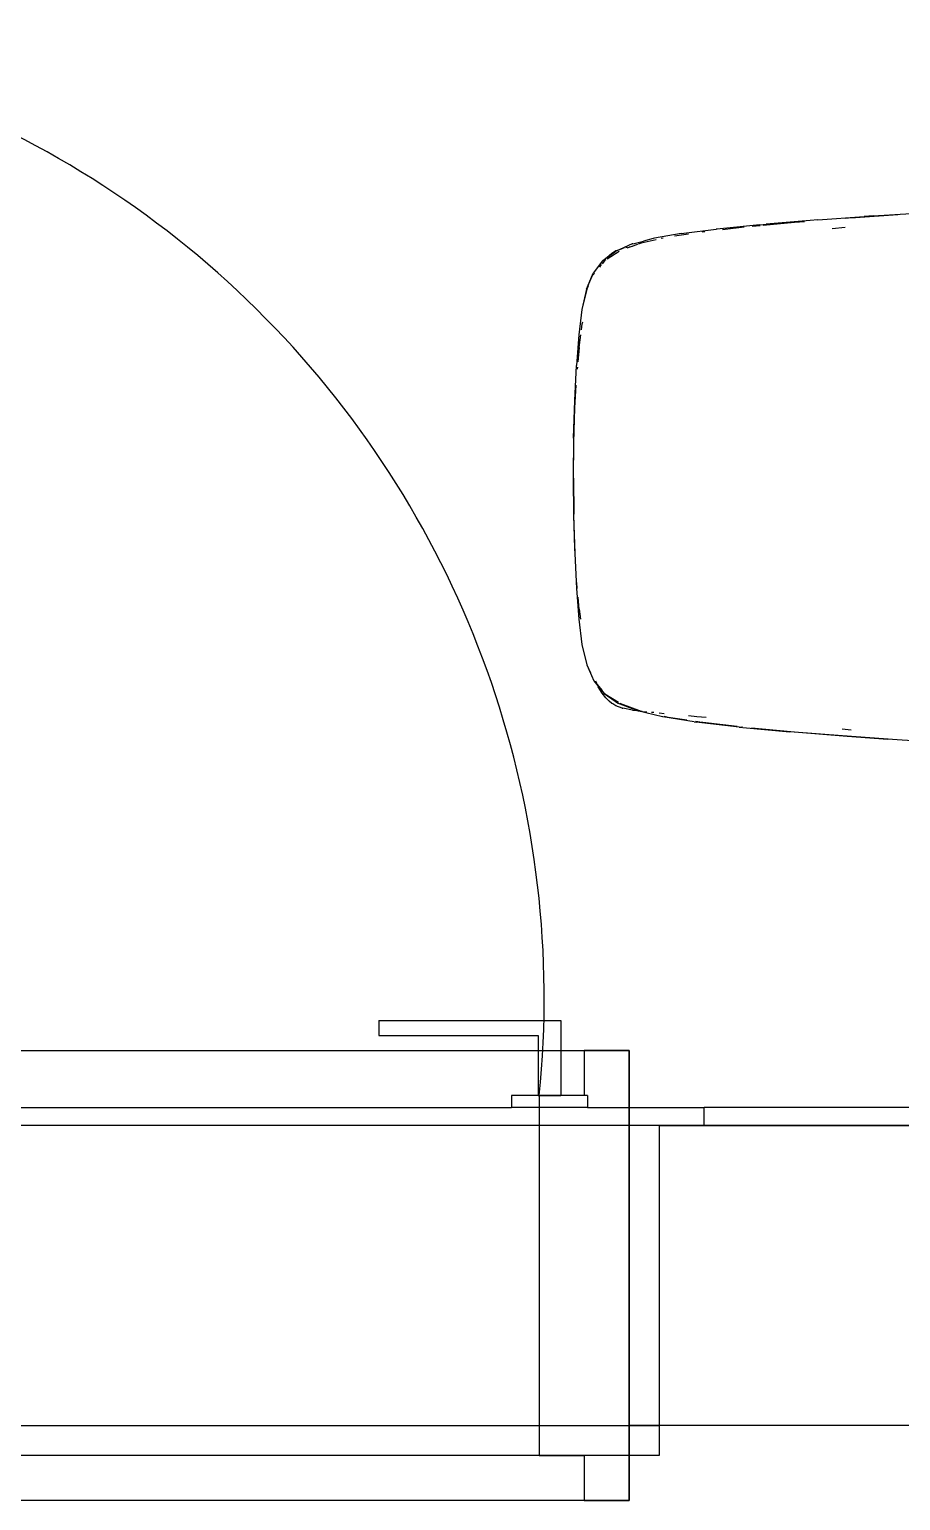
# Model space of a CAD drawing. Header units: millimetres. Extents: x -41292 to 298682, y -22072 to 33155.
# Drawn here: x 29045 to 29626, y 8031 to 9011 of the extents above; entities that cross this region are included whole.
import ezdxf

# ---------------------------------------------------------------- set-up
doc = ezdxf.new("R2010")
doc.units = ezdxf.units.MM
for name, color, linetype in [('벽1', 2, 'Continuous'), ('창호', 4, 'Continuous'), ('틀', 8, 'Continuous')]:
    doc.layers.add(name, color=color, linetype=linetype)

# ---------------------------------------------------------------- blocks, each defined once
blk = doc.blocks.new('AHSISHEUD')
for p, q in [((30197.71, 26532.19), (30228.6, 26534.45)), ((30217.36, 26533.32), (30216.38, 26533.24)), ((30218.17, 26533.38), (30217.36, 26533.32)), ((30250.98, 26535.7), (30219.7, 26533.49)), ((30234.53, 26534.85), (30228.6, 26534.45)), ((30234.53, 26534.85), (30277.91, 26537.62)), ((30108.45, 26523.36), (30130.06, 26526.03)), ((30121.03, 26524.24), (30120.4, 26524.14)), ((30122.29, 26524.38), (30121.03, 26524.24)), ((30130.52, 26526.08), (30130.06, 26526.03)), ((30132.72, 26526.35), (30130.52, 26526.08)), ((30159.12, 26529.01), (30132.72, 26526.35)), ((30148.7, 26527.37), (30134.15, 26525.72)), ((30159.21, 26528.37), (30154.01, 26527.88)), ((30159.12, 26529.01), (30163.34, 26529.37)), ((30182.12, 26530.5), (30161.36, 26528.57)), ((30192.56, 26531.81), (30163.34, 26529.37)), ((30188.78, 26531.03), (30182.12, 26530.5)), ((30197.71, 26532.19), (30192.56, 26531.81)), ((30207.33, 26526.61), (30215.99, 26527.34)), ((30073.98, 26516.24), (30065.61, 26512.63)), ((30070.52, 26513.86), (30069.65, 26513.69)), ((30073.14, 26514.37), (30070.29, 26513.33)), ((30073.14, 26514.37), (30071.91, 26514.13)), ((30077.47, 26515.94), (30073.14, 26514.37)), ((30074.06, 26514.55), (30073.14, 26514.37)), ((30074.41, 26516.36), (30073.98, 26516.24)), ((30074.41, 26516.36), (30081.43, 26518.18)), ((30079.93, 26516.84), (30077.93, 26516.11)), ((30089.97, 26519.06), (30079.93, 26516.84)), ((30088.05, 26519.91), (30081.43, 26518.18)), ((30088.83, 26520.1), (30088.05, 26519.91)), ((30106.71, 26523.14), (30088.83, 26520.1)), ((30094.63, 26520.09), (30093.22, 26519.78)), ((30111.48, 26522.83), (30102.14, 26521.45)), ((30106.71, 26523.14), (30108.45, 26523.36)), ((30054.27, 26505.07), (30048.02, 26496.76)), ((30055.47, 26504.86), (30053.91, 26503.05)), ((30054.27, 26505.07), (30054.34, 26505.12)), ((30054.34, 26505.12), (30057.38, 26507.36)), ((30055.24, 26504.93), (30056.43, 26506.4)), ((30055.82, 26505.27), (30055.52, 26504.92)), ((30056.37, 26505.62), (30055.82, 26505.27)), ((30057.38, 26507.36), (30056.68, 26506.65)), ((30065.25, 26511.27), (30057.19, 26506.14)), ((30057.49, 26507.46), (30057.38, 26507.36)), ((30057.49, 26507.46), (30063.03, 26511.51)), ((30062.82, 26511.43), (30057.49, 26507.46)), ((30058.55, 26508.54), (30057.49, 26507.46)), ((30058.55, 26508.54), (30060.46, 26510.15)), ((30060.46, 26510.15), (30061.03, 26510.51)), ((30061.03, 26510.51), (30063.05, 26511.78)), ((30063.03, 26511.51), (30062.82, 26511.43)), ((30065.61, 26512.63), (30063.03, 26511.51)), ((30063.05, 26511.78), (30065.61, 26512.63)), ((30065.61, 26512.63), (30067.33, 26513.21)), ((30067.33, 26513.21), (30067.68, 26513.31)), ((30068.57, 26513.48), (30067.68, 26513.31)), ((30043.57, 26486.02), (30048.02, 26496.76)), ((30043.57, 26486.02), (30047.97, 26496.39)), ((30048.54, 26496.78), (30047.91, 26495.39)), ((30048.11, 26496.7), (30048.15, 26496.8)), ((30052.29, 26500.66), (30053.46, 26502.52)), ((30043.66, 26486.04), (30040.48, 26472.45)), ((30043.57, 26486.02), (30040.48, 26472.45)), ((30044.65, 26488.22), (30043.66, 26486.04)), ((30040.48, 26472.45), (30038.4, 26455.64)), ((30038.4, 26455.64), (30036.78, 26435.16)), ((30038.56, 26447.27), (30039.68, 26455.59)), ((30040.13, 26458.93), (30040.66, 26462.88)), ((30040.66, 26462.88), (30040.95, 26464.37)), ((30038.56, 26447.27), (30037.74, 26437.75)), ((30035.62, 26411.93), (30036.78, 26435.16)), ((30037.42, 26434), (30037.31, 26432.74)), ((30035.77, 26406.98), (30036.59, 26422.06)), ((30034.93, 26386.87), (30035.62, 26411.93)), ((30035.07, 26383.94), (30035.77, 26406.98)), ((30034.93, 26386.87), (30034.7, 26360.89)), ((30034.83, 26360.08), (30035.07, 26383.94)), ((30034.7, 26360.89), (30034.93, 26334.91)), ((30034.83, 26360.08), (30035.07, 26336.22)), ((30034.93, 26334.91), (30035.62, 26309.85)), ((30035.77, 26313.19), (30035.07, 26336.22)), ((30035.62, 26309.85), (30036.78, 26286.62)), ((30035.95, 26309.85), (30035.77, 26313.19)), ((30037.38, 26286.62), (30037.04, 26290.55)), ((30036.78, 26286.62), (30038.4, 26266.13)), ((30038.56, 26272.89), (30037.88, 26280.8)), ((30038.56, 26272.89), (30039.46, 26266.17)), ((30038.4, 26266.13), (30040.48, 26249.32)), ((30040.48, 26249.32), (30043.62, 26235.73)), ((30040.48, 26249.32), (30043.66, 26235.73)), ((30043.62, 26235.73), (30048.34, 26224.94)), ((30043.66, 26235.73), (30046.11, 26230.33)), ((30048.34, 26224.94), (30051.03, 26221.65)), ((30048.54, 26224.98), (30048.56, 26224.92)), ((30048.56, 26224.92), (30050.6, 26222.55)), ((30049.4, 26225.07), (30050.14, 26223.52)), ((30050.31, 26223.16), (30050.6, 26222.55)), ((30050.6, 26222.55), (30053.99, 26218.6)), ((30050.6, 26222.55), (30051.03, 26221.65)), ((30051.03, 26221.65), (30051.34, 26220.99)), ((30051.03, 26221.65), (30055.22, 26216.51)), ((30054, 26216.74), (30051.34, 26220.99)), ((30056.43, 26213.73), (30054, 26216.74)), ((30055.22, 26216.51), (30064.78, 26209.99)), ((30055.68, 26216.64), (30055.82, 26216.47)), ((30055.82, 26216.47), (30064.77, 26210.76)), ((30058.55, 26211.59), (30056.43, 26213.73)), ((30060.46, 26209.97), (30058.55, 26211.59)), ((30061.03, 26209.61), (30060.46, 26209.97)), ((30077.07, 26205.17), (30064.78, 26209.99)), ((30065.63, 26210.21), (30066.06, 26209.93)), ((30066.06, 26209.93), (30079.93, 26204.87)), ((30063.04, 26208.34), (30061.03, 26209.61)), ((30067.33, 26206.91), (30063.04, 26208.34)), ((30067.33, 26206.91), (30067.68, 26206.8)), ((30074.06, 26205.56), (30067.68, 26206.8)), ((30074.06, 26205.56), (30077.07, 26205.17)), ((30077.07, 26205.17), (30077.93, 26205.05)), ((30077.57, 26204.97), (30077.07, 26205.17)), ((30094.11, 26201.03), (30077.57, 26204.97)), ((30078.13, 26205.03), (30080.28, 26204.75)), ((30079.93, 26204.87), (30080.28, 26204.75)), ((30080.28, 26204.75), (30080.7, 26204.7)), ((30080.72, 26204.69), (30083.7, 26204.31)), ((30088.31, 26203.83), (30086.76, 26203.99)), ((30095.29, 26203.11), (30091.98, 26203.45)), ((30094.39, 26200.97), (30094.11, 26201.03)), ((30115.38, 26197.68), (30094.39, 26200.97)), ((30095.34, 26201.44), (30098.04, 26200.84)), ((30098.04, 26200.84), (30110.4, 26198.99)), ((30117.11, 26201.1), (30111.49, 26201.61)), ((30123.26, 26200.56), (30117.11, 26201.1)), ((30115.38, 26197.68), (30116.54, 26197.52)), ((30116.28, 26198.12), (30119.28, 26197.67)), ((30145.31, 26194.25), (30116.54, 26197.52)), ((30119.99, 26197.56), (30121.03, 26197.41)), ((30121.03, 26197.41), (30144.04, 26194.77)), ((30145.31, 26194.25), (30146.99, 26194.1)), ((30147.33, 26194.06), (30146.99, 26194.1)), ((30147.7, 26194.03), (30147.33, 26194.06)), ((30147.7, 26194.03), (30179.08, 26191.08)), ((30153.5, 26193.76), (30182.12, 26191.05)), ((30214.08, 26188.28), (30179.08, 26191.08)), ((30182.12, 26191.05), (30217.36, 26188.18)), ((30219.88, 26192.21), (30213.93, 26192.72)), ((30250.66, 26185.64), (30214.08, 26188.28)), ((30217.36, 26188.18), (30244.43, 26186.22)), ((30287.42, 26183.26), (30250.66, 26185.64)), ((29905.11, 25998.67), (30026.36, 25998.67)), ((29905.11, 25998.67), (29905.11, 25988.67)), ((30026.36, 25998.67), (30026.36, 25948.67)), ((29905.11, 25988.67), (30011.21, 25988.67)), ((30011.21, 25988.67), (30011.21, 25948.67)), ((29993.53, 25948.67), (29993.53, 25940.67)), ((30011.21, 25948.67), (29993.53, 25948.67)), ((30011.21, 25948.67), (30026.36, 25948.67)), ((30044.05, 25948.67), (30026.36, 25948.67)), ((30044.05, 25948.67), (30044.05, 25940.67)), ((29272.05, 25940.67), (29993.53, 25940.67)), ((30044.05, 25940.67), (29993.53, 25940.67)), ((30044.05, 25940.67), (30122.05, 25940.67)), ((30122.05, 25928.67), (30122.05, 25940.67)), ((30652.05, 25940.67), (30122.05, 25940.67)), ((30092.05, 25928.67), (29302.05, 25928.67)), ((30092.05, 25928.67), (30092.05, 25728.67)), ((30092.05, 25928.67), (30122.05, 25928.67)), ((30122.05, 25928.67), (30652.05, 25928.67)), ((29302.05, 25728.67), (30092.05, 25728.67)), ((30092.05, 25728.67), (30092.05, 25708.67)), ((31022.05, 25728.67), (30092.05, 25728.67)), ((30092.05, 25708.67), (29302.05, 25708.67))]:
    blk.add_line(p, q)

msp = doc.modelspace()

# ---------------------------------------------------------------- linework, layer by layer
at = {"layer": '벽1'}
for p, q in [((30194.67, 8280.58), (29444.67, 8280.58)), ((29444.67, 8280.58), (29444.67, 8080.58)), ((30394.67, 8080.58), (29444.67, 8080.58))]:
    msp.add_line(p, q, dxfattribs=at)
at = {"layer": '창호'}
msp.add_arc((28742.16, 8365.34), 645.77, 354.24437, 93.32764, dxfattribs=at)
at = {"layer": '틀'}
for p, q in [((28644.67, 8330.58), (29444.67, 8330.58)), ((29444.67, 8330.58), (29444.67, 8030.58)), ((29444.67, 8030.58), (28644.67, 8030.58))]:
    msp.add_line(p, q, dxfattribs=at)
msp.add_lwpolyline([(29444.67, 8330.58), (29414.67, 8330.58), (29414.67, 8300.58), (29384.67, 8300.58), (29384.67, 8060.58), (29414.67, 8060.58), (29414.67, 8030.58), (29444.67, 8030.58), (29444.67, 8330.58)], dxfattribs=at)

# ---------------------------------------------------------------- block references
msp.add_blockref('AHSISHEUD', (-627.37, -17648.09))

doc.saveas('drawing.dxf')
